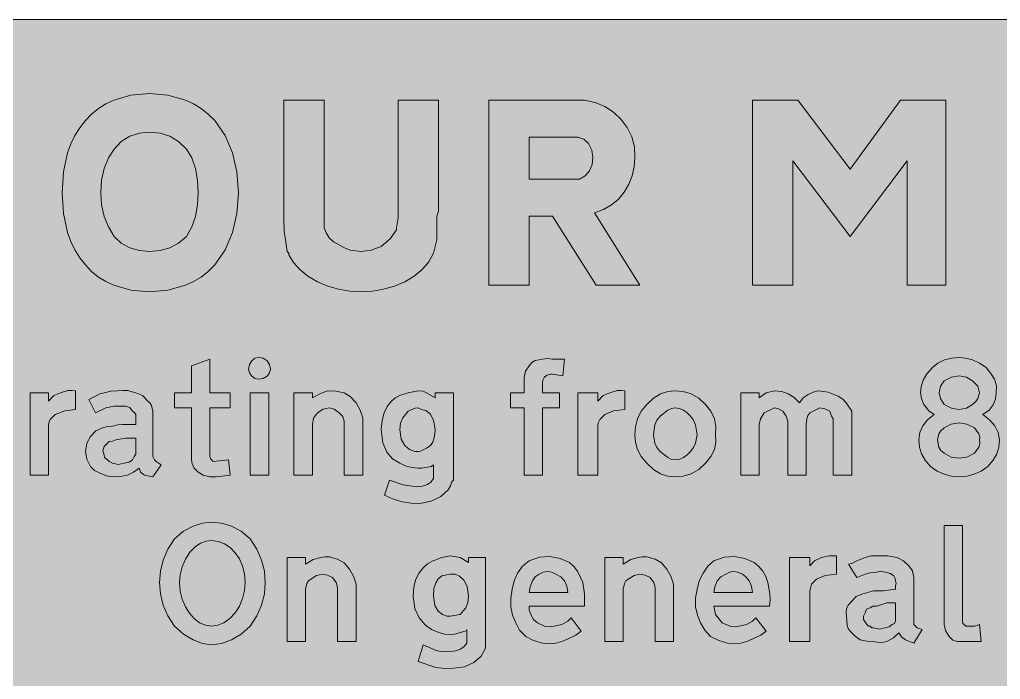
# Model space of a CAD drawing. Header units: metres. Extents: x 10 to 559, y 12 to 260.
# Drawn here: x 63 to 168, y 189.2 to 259.9 of the extents above; entities that cross this region are included whole.
import ezdxf

# ---------------------------------------------------------------- set-up
doc = ezdxf.new("R2010")
doc.units = ezdxf.units.M
doc.layers.add('FILL_BLACK_000000', color=7, linetype='Continuous', true_color=0x000000)
doc.layers.add('FILL_YELLOW_FFFF00', color=7, linetype='Continuous', true_color=0xffff00)

msp = doc.modelspace()

# ---------------------------------------------------------------- hatches: boundary and pattern name
at = {"layer": 'FILL_BLACK_000000', "true_color": 0x000000}
h = msp.add_hatch(color=7, dxfattribs=at)
h.dxf.hatch_style = 1
h.paths.add_polyline_path([(80.71, 251.3), (81.58, 250.9), (82.4, 250.41), (83.17, 249.81), (83.88, 249.12), (84.96, 247.51), (85.75, 245.65), (86.23, 243.6), (86.4, 241.38), (86.23, 239.16), (85.75, 237.1), (84.96, 235.25), (83.88, 233.64), (83.17, 232.95), (82.4, 232.35), (81.58, 231.86), (80.71, 231.46), (78.84, 230.93), (76.86, 230.76), (74.88, 230.93), (73.04, 231.46), (72.18, 231.86), (71.39, 232.35), (70.67, 232.95), (70.02, 233.64), (69.39, 234.42), (68.87, 235.25), (68.43, 236.15), (68.09, 237.1), (67.64, 239.16), (67.5, 241.38), (67.64, 243.6), (68.09, 245.65), (68.43, 246.61), (68.87, 247.51), (69.39, 248.34), (70.02, 249.12), (70.67, 249.81), (71.39, 250.41), (72.18, 250.9), (73.04, 251.3), (74.88, 251.83), (76.86, 252), (78.84, 251.83), (80.71, 251.3)])
h.paths.add_polyline_path([(81.79, 243.99), (81.4, 245.13), (80.82, 246.06), (79.97, 246.87), (79.04, 247.43), (78.01, 247.76), (76.86, 247.86), (75.79, 247.76), (74.77, 247.43), (73.85, 246.87), (73.08, 246.06), (72.48, 245.13), (72.02, 243.99), (71.74, 242.72), (71.64, 241.38), (71.74, 240.07), (72.02, 238.84), (72.48, 237.71), (73.08, 236.7), (73.85, 235.99), (74.77, 235.48), (75.79, 235.18), (76.86, 235.08), (78.01, 235.18), (79.04, 235.48), (79.97, 235.99), (80.82, 236.7), (81.4, 237.71), (81.79, 238.84), (82.01, 240.07), (82.08, 241.38), (82.01, 242.72), (81.79, 243.99)], flags=16)
h = msp.add_hatch(color=7, dxfattribs=at)
h.dxf.hatch_style = 1
h.paths.add_polyline_path([(107.64, 238.86), (107.64, 236.34), (107.28, 234.9), (106.78, 233.99), (106.09, 233.17), (105.23, 232.44), (104.22, 231.84), (103.11, 231.37), (101.95, 231.03), (100.75, 230.83), (99.54, 230.76), (98.33, 230.83), (97.13, 231.03), (95.97, 231.37), (94.86, 231.84), (93.85, 232.44), (92.99, 233.14), (92.3, 233.92), (91.8, 234.72), (91.8, 234.9), (91.62, 235.08), (91.44, 236.34), (91.28, 237.24), (91.26, 238.68), (91.26, 251.28), (95.58, 251.28), (95.58, 239.4), (95.58, 239.17), (95.58, 239.04), (95.58, 237.96), (95.58, 237.6), (95.78, 237.07), (96.12, 236.56), (96.59, 236.13), (97.2, 235.8), (97.77, 235.46), (98.37, 235.24), (99.54, 235.08), (100.62, 235.21), (101.7, 235.62), (102.65, 236.45), (103.32, 237.42), (103.32, 237.6), (103.5, 238.68), (103.5, 239.04), (103.5, 251.28), (107.82, 251.28), (107.82, 239.4), (107.64, 238.86)])
h = msp.add_hatch(color=7, dxfattribs=at)
h.dxf.hatch_style = 1
h.paths.add_polyline_path([(113.22, 231.48), (113.22, 251.28), (123.48, 251.28), (124.6, 251.04), (125.64, 250.6), (126.58, 249.99), (127.4, 249.23), (128.06, 248.35), (128.54, 247.36), (128.83, 246.29), (128.88, 245.16), (128.81, 244.16), (128.58, 243.19), (128.23, 242.28), (127.73, 241.45), (127.11, 240.7), (126.37, 240.07), (125.52, 239.57), (124.56, 239.22), (129.42, 231.48), (124.74, 231.48), (120.06, 238.86), (117.54, 238.86), (117.54, 231.48), (113.22, 231.48)])
h.paths.add_polyline_path([(122.94, 242.82), (123.54, 243.19), (124, 243.72), (124.28, 244.39), (124.38, 245.16), (124.25, 245.95), (123.91, 246.64), (123.39, 247.13), (122.76, 247.32), (117.54, 247.32), (117.54, 242.82), (122.58, 242.82), (122.94, 242.82)], flags=16)
h = msp.add_hatch(color=7, dxfattribs=at)
h.dxf.hatch_style = 1
h.paths.add_polyline_path([(145.8, 244.8), (145.8, 231.48), (141.48, 231.48), (141.48, 251.28), (146.34, 251.28), (151.92, 243.9), (157.32, 251.28), (162.18, 251.28), (162.18, 231.48), (158.04, 231.48), (158.04, 244.8), (151.92, 236.7), (145.8, 244.8)])
h = msp.add_hatch(color=7, dxfattribs=at)
h.dxf.hatch_style = 1
h.paths.add_polyline_path([(83.45, 212.85), (83.7, 212.58), (85.32, 212.76), (85.5, 211.14), (84.06, 210.94), (83.32, 210.96), (82.62, 211.14), (82.04, 211.47), (81.65, 211.88), (81.43, 212.33), (81.36, 212.76), (81.36, 218.34), (79.56, 218.34), (79.56, 219.96), (81.36, 219.96), (81.36, 222.84), (83.34, 223.56), (83.34, 219.96), (85.5, 219.96), (85.5, 218.34), (83.34, 218.34), (83.34, 213.12), (83.45, 212.85)])
h = msp.add_hatch(color=7, dxfattribs=at)
h.dxf.hatch_style = 1
h.paths.add_polyline_path([(89.72, 222.08), (89.46, 221.74), (89.06, 221.49), (88.56, 221.4), (88.16, 221.49), (87.82, 221.74), (87.57, 222.08), (87.48, 222.48), (87.57, 222.98), (87.82, 223.38), (88.16, 223.64), (88.56, 223.74), (89.06, 223.64), (89.46, 223.38), (89.72, 222.98), (89.82, 222.48), (89.72, 222.08)])
h = msp.add_hatch(color=7, dxfattribs=at)
h.dxf.hatch_style = 1
h.paths.add_polyline_path([(118.98, 211.14), (117, 211.14), (117, 218.34), (115.56, 218.34), (115.56, 219.96), (117, 219.96), (117, 221.58), (117.14, 222.28), (117.54, 222.84), (117.84, 223.18), (118.19, 223.4), (118.98, 223.56), (119.52, 223.63), (120.06, 223.56), (121.32, 223.56), (121.14, 221.76), (120.06, 221.94), (119.88, 221.94), (119.45, 221.83), (119.16, 221.58), (119, 221.31), (118.98, 221.04), (118.98, 219.96), (120.78, 219.96), (120.78, 218.34), (118.98, 218.34), (118.98, 211.14)])
h = msp.add_hatch(color=7, dxfattribs=at)
h.dxf.hatch_style = 1
h.paths.add_polyline_path([(167.81, 215.7), (167.94, 214.92), (167.87, 214.14), (167.65, 213.41), (167.26, 212.72), (166.68, 212.04), (165.97, 211.57), (165.22, 211.23), (164.43, 211.03), (163.62, 210.96), (162.81, 211.03), (162.02, 211.23), (161.27, 211.57), (160.56, 212.04), (159.98, 212.72), (159.59, 213.41), (159.37, 214.14), (159.3, 214.92), (159.4, 215.7), (159.71, 216.4), (160.21, 217.05), (160.92, 217.62), (160.38, 218.02), (159.84, 218.7), (159.59, 219.33), (159.48, 219.96), (159.55, 220.63), (159.77, 221.31), (160.16, 221.98), (160.74, 222.66), (161.34, 223.13), (162.05, 223.47), (162.82, 223.67), (163.62, 223.74), (164.32, 223.67), (165.06, 223.47), (165.8, 223.13), (166.5, 222.66), (167.02, 222.03), (167.4, 221.4), (167.63, 220.68), (167.58, 219.96), (167.51, 219.29), (167.27, 218.65), (166.82, 218.09), (166.14, 217.62), (166.88, 217.05), (167.45, 216.4), (167.81, 215.7)])
h.paths.add_polyline_path([(161.66, 215.88), (161.44, 215.55), (161.28, 214.92), (161.44, 214.13), (161.66, 213.78), (162, 213.48), (162.74, 213.07), (163.62, 212.94), (164.43, 213.07), (165.24, 213.48), (165.71, 214.13), (165.82, 214.52), (165.78, 214.92), (165.82, 215.22), (165.71, 215.55), (165.24, 216.18), (164.43, 216.58), (163.62, 216.72), (162.74, 216.58), (162, 216.18), (161.66, 215.88)], flags=16)
h.paths.add_polyline_path([(165.06, 218.7), (165.4, 219), (165.62, 219.33), (165.78, 219.96), (165.62, 220.66), (165.06, 221.22), (164.41, 221.62), (163.62, 221.76), (162.81, 221.62), (162, 221.22), (161.6, 220.66), (161.46, 219.96), (161.6, 219.33), (162, 218.7), (162.81, 218.29), (163.62, 218.16), (164.41, 218.29), (165.06, 218.7)], flags=16)
h = msp.add_hatch(color=7, dxfattribs=at)
h.dxf.hatch_style = 1
h.paths.add_polyline_path([(66.62, 219.64), (67.32, 219.96), (68.13, 220.18), (68.54, 220.21), (68.94, 220.14), (68.94, 218.16), (67.79, 218.02), (66.78, 217.62), (66.24, 217.08), (66.08, 216.72), (66.06, 216.36), (66.06, 211.14), (64.08, 211.14), (64.08, 219.96), (66.06, 219.96), (66.06, 219.06), (66.62, 219.64)])
h = msp.add_hatch(color=7, dxfattribs=at)
h.dxf.hatch_style = 1
h.paths.add_polyline_path([(71.55, 219.85), (72, 219.96), (72.72, 220.12), (73.44, 220.14), (73.98, 220.21), (74.5, 220.18), (75.42, 219.96), (76.12, 219.64), (76.68, 219.06), (76.92, 218.87), (77.09, 218.59), (77.22, 217.98), (77.22, 216), (77.22, 213.12), (77.4, 212.76), (77.58, 212.58), (78.12, 212.22), (77.22, 210.96), (76.32, 211.14), (75.92, 211.43), (75.78, 211.86), (75.15, 211.43), (74.52, 211.14), (73.71, 210.98), (72.9, 210.96), (72.27, 211.07), (71.64, 211.32), (70.97, 211.61), (70.56, 212.04), (70.16, 212.85), (70.02, 213.66), (70.16, 214.54), (70.56, 215.28), (71.12, 215.86), (71.82, 216.18), (72.36, 216.34), (72.9, 216.36), (73.44, 216.52), (73.98, 216.54), (75.42, 216.54), (75.42, 217.08), (75.42, 217.62), (75.24, 217.87), (75.06, 217.98), (74.77, 218.38), (74.34, 218.52), (73.08, 218.52), (72.18, 218.34), (71.1, 217.8), (70.38, 219.24), (71.1, 219.6), (71.55, 219.85)])
h.paths.add_polyline_path([(74.16, 212.4), (74.68, 212.51), (75.06, 212.76), (75.24, 213.12), (75.4, 213.39), (75.42, 213.66), (75.42, 215.1), (74.34, 215.1), (73.26, 214.92), (72.9, 214.76), (72.54, 214.74), (72, 214.2), (71.87, 213.75), (72, 213.3), (72.05, 213.03), (72.36, 212.76), (72.54, 212.58), (72.9, 212.4), (73.53, 212.26), (74.16, 212.4)], flags=16)
h = msp.add_hatch(color=7, dxfattribs=at)
h.dxf.hatch_style = 1
h.paths.add_polyline_path([(89.64, 219.96), (89.64, 211.14), (87.66, 211.14), (87.66, 219.96), (89.64, 219.96)])
h = msp.add_hatch(color=7, dxfattribs=at)
h.dxf.hatch_style = 1
h.paths.add_polyline_path([(95.49, 218.2), (94.86, 217.8), (94.45, 217.24), (94.32, 216.54), (94.32, 211.14), (92.34, 211.14), (92.34, 219.96), (94.32, 219.96), (94.32, 219.42), (95.13, 219.85), (95.94, 220.14), (96.84, 220.12), (97.74, 219.96), (98.37, 219.55), (99, 218.88), (99.43, 218.07), (99.72, 217.26), (99.72, 211.14), (97.74, 211.14), (97.74, 216.9), (97.6, 217.42), (97.2, 217.8), (96.66, 218.2), (96.12, 218.34), (95.49, 218.2)])
h = msp.add_hatch(color=7, dxfattribs=at)
h.dxf.hatch_style = 1
h.paths.add_polyline_path([(105.48, 209.88), (106.12, 209.94), (106.65, 210.13), (107.05, 210.41), (107.28, 210.78), (107.28, 211.14), (107.28, 212.22), (107.1, 212.04), (106.02, 211.86), (105.66, 211.86), (105.01, 211.93), (104.37, 212.09), (103.68, 212.4), (102.92, 212.89), (102.29, 213.59), (101.86, 214.6), (101.7, 216), (101.78, 216.99), (102, 217.81), (102.33, 218.47), (102.74, 218.99), (103.19, 219.39), (103.67, 219.67), (104.58, 219.96), (105.66, 220.14), (106.18, 220.12), (106.56, 219.96), (107.46, 219.42), (107.46, 219.96), (109.44, 219.96), (109.44, 210.6), (109.26, 210.42), (109.13, 209.97), (108.88, 209.55), (108.09, 208.84), (107.03, 208.34), (105.84, 208.08), (104.9, 208.12), (103.95, 208.26), (103.01, 208.54), (102.06, 208.98), (102.6, 210.6), (104.04, 210.1), (105.48, 209.88)])
h.paths.add_polyline_path([(104.58, 217.98), (104, 217.26), (103.77, 216.71), (103.68, 216), (103.83, 214.98), (104.22, 214.29), (104.74, 213.87), (105.3, 213.66), (105.66, 213.66), (105.91, 213.7), (106.56, 214.02), (106.93, 214.25), (107.21, 214.67), (107.4, 215.26), (107.46, 216), (107.31, 217.02), (106.94, 217.69), (106.47, 218.05), (106.02, 218.16), (105.66, 218.34), (105.32, 218.29), (104.58, 217.98)], flags=16)
h = msp.add_hatch(color=7, dxfattribs=at)
h.dxf.hatch_style = 1
h.paths.add_polyline_path([(125.48, 219.64), (126.18, 219.96), (126.99, 220.18), (127.4, 220.21), (127.8, 220.14), (127.8, 218.16), (126.59, 218.02), (125.64, 217.62), (125.1, 217.08), (124.94, 216.72), (124.92, 216.36), (124.92, 211.14), (122.76, 211.14), (122.76, 219.96), (124.92, 219.96), (124.92, 219.06), (125.48, 219.64)])
h = msp.add_hatch(color=7, dxfattribs=at)
h.dxf.hatch_style = 1
h.paths.add_polyline_path([(129.17, 217.15), (129.56, 217.97), (130.14, 218.7), (130.85, 219.38), (131.6, 219.82), (132.39, 220.07), (133.2, 220.14), (134.04, 220.07), (134.89, 219.82), (135.71, 219.38), (136.44, 218.7), (137.01, 217.97), (137.39, 217.15), (137.55, 216.3), (137.52, 215.46), (137.55, 214.65), (137.39, 213.86), (137.01, 213.11), (136.44, 212.4), (135.71, 211.72), (134.89, 211.27), (134.04, 211.03), (133.2, 210.96), (132.39, 211.03), (131.6, 211.27), (130.85, 211.72), (130.14, 212.4), (129.56, 213.11), (129.17, 213.86), (128.95, 214.65), (128.88, 215.46), (128.95, 216.3), (129.17, 217.15)])
h.paths.add_polyline_path([(132.39, 218.09), (131.58, 217.44), (131.24, 217), (131.02, 216.52), (130.86, 215.46), (131.02, 214.56), (131.24, 214.09), (131.58, 213.66), (132.39, 213.01), (132.8, 212.82), (133.2, 212.76), (133.63, 212.82), (134.08, 213.01), (134.49, 213.29), (134.82, 213.66), (135.16, 214.09), (135.38, 214.56), (135.54, 215.46), (135.38, 216.52), (135.16, 217), (134.82, 217.44), (134.49, 217.81), (134.08, 218.09), (133.63, 218.28), (133.2, 218.34), (132.8, 218.28), (132.39, 218.09)], flags=16)
h = msp.add_hatch(color=7, dxfattribs=at)
h.dxf.hatch_style = 1
h.paths.add_polyline_path([(142.2, 219.42), (142.92, 219.96), (143.82, 220.14), (144.6, 220.07), (145.31, 219.85), (145.95, 219.46), (146.52, 218.88), (146.9, 219.4), (147.42, 219.78), (147.96, 220.03), (148.5, 220.14), (149.58, 220), (150.66, 219.6), (151.14, 219.27), (151.52, 218.86), (152.1, 217.98), (152.1, 217.62), (152.1, 211.14), (150.12, 211.14), (150.12, 216.9), (150.1, 217.17), (149.94, 217.44), (149.76, 217.98), (149.22, 218.23), (148.68, 218.34), (147.6, 217.8), (147.39, 217.5), (147.29, 217.17), (147.24, 216.54), (147.24, 211.14), (145.26, 211.14), (145.26, 216.9), (145.08, 217.44), (144.72, 217.98), (144.27, 218.23), (143.82, 218.34), (142.74, 217.8), (142.34, 217.17), (142.2, 216.54), (142.2, 211.14), (140.22, 211.14), (140.22, 219.96), (142.2, 219.96), (142.2, 219.42)])
h = msp.add_hatch(color=7, dxfattribs=at)
h.dxf.hatch_style = 1
h.paths.add_polyline_path([(85.66, 205.67), (86.68, 205.11), (87.66, 204.3), (88.37, 203.19), (88.88, 202.03), (89.18, 200.83), (89.28, 199.62), (89.18, 198.41), (88.88, 197.21), (88.37, 196.05), (87.66, 194.94), (86.68, 194.1), (85.66, 193.48), (84.6, 193.09), (83.52, 192.96), (82.55, 193.09), (81.54, 193.48), (80.53, 194.1), (79.56, 194.94), (78.85, 196.05), (78.35, 197.21), (78.04, 198.41), (77.94, 199.62), (78.04, 200.83), (78.35, 202.03), (78.85, 203.19), (79.56, 204.3), (80.53, 205.11), (81.54, 205.67), (82.55, 206), (83.52, 206.1), (84.6, 206), (85.66, 205.67)])
h.paths.add_polyline_path([(82.35, 203.83), (81.75, 203.44), (81.18, 202.86), (80.71, 202.13), (80.37, 201.31), (80.17, 200.46), (80.1, 199.62), (80.17, 198.7), (80.38, 197.83), (80.71, 197.03), (81.14, 196.33), (81.65, 195.76), (82.23, 195.32), (82.86, 195.04), (83.52, 194.94), (84.19, 195.04), (84.85, 195.32), (85.47, 195.78), (86.04, 196.38), (86.51, 197.11), (86.85, 197.93), (87.05, 198.78), (87.12, 199.62), (87.05, 200.54), (86.84, 201.39), (86.5, 202.15), (86.06, 202.81), (85.53, 203.36), (84.92, 203.77), (84.24, 204.03), (83.52, 204.12), (82.95, 204.05), (82.35, 203.83)], flags=16)
h = msp.add_hatch(color=7, dxfattribs=at)
h.dxf.hatch_style = 1
h.paths.add_polyline_path([(162, 205.74), (163.98, 205.74), (163.98, 195.48), (164, 195.23), (164.16, 195.12), (164.34, 194.96), (164.52, 194.94), (165.24, 194.94), (165.78, 195.12), (165.96, 193.32), (164.7, 193.32), (163.44, 193.32), (162.92, 193.45), (162.54, 193.86), (162.14, 194.49), (162, 195.12), (162, 205.74)])
h = msp.add_hatch(color=7, dxfattribs=at)
h.dxf.hatch_style = 1
h.paths.add_polyline_path([(94.77, 200.38), (94.14, 199.98), (93.9, 199.79), (93.73, 199.51), (93.6, 198.9), (93.6, 193.32), (91.62, 193.32), (91.62, 202.32), (93.6, 202.32), (93.6, 201.6), (94.41, 202.09), (95.22, 202.32), (95.65, 202.39), (96.12, 202.36), (97.02, 202.14), (97.72, 201.73), (98.28, 201.06), (98.71, 200.32), (99, 199.44), (99, 193.32), (97.02, 193.32), (97.02, 199.08), (96.88, 199.62), (96.48, 200.16), (95.94, 200.41), (95.4, 200.52), (94.77, 200.38)])
h = msp.add_hatch(color=7, dxfattribs=at)
h.dxf.hatch_style = 1
h.paths.add_polyline_path([(108.3, 192.2), (109.08, 192.24), (109.69, 192.3), (110.18, 192.49), (110.57, 192.77), (110.88, 193.14), (110.88, 193.25), (110.88, 193.32), (110.88, 193.5), (110.88, 194.4), (110.88, 194.51), (110.88, 194.58), (110.86, 194.49), (110.7, 194.4), (109.55, 194.08), (109.08, 194.04), (108.5, 194.11), (107.87, 194.27), (107.1, 194.58), (106.41, 195.09), (105.77, 195.84), (105.3, 196.86), (105.12, 198.18), (105.2, 199.17), (105.42, 199.99), (105.76, 200.66), (106.18, 201.19), (106.66, 201.61), (107.17, 201.93), (108.18, 202.32), (109.08, 202.5), (110.16, 202.32), (111.06, 201.78), (111.06, 202.32), (112.86, 202.32), (112.86, 192.6), (112.4, 191.73), (111.62, 191.05), (110.61, 190.6), (109.44, 190.44), (108.5, 190.4), (107.55, 190.53), (105.66, 191.16), (106.2, 192.96), (107.57, 192.33), (108.3, 192.2)])
h.paths.add_polyline_path([(107.81, 200.03), (107.53, 199.6), (107.34, 199), (107.28, 198.18), (107.43, 197.18), (107.8, 196.56), (108.27, 196.21), (108.72, 196.02), (109.08, 196.02), (110.16, 196.2), (110.75, 196.92), (110.97, 197.47), (111.06, 198.18), (110.91, 199.2), (110.54, 199.89), (110.07, 200.31), (109.62, 200.52), (109.08, 200.52), (108.18, 200.34), (107.81, 200.03)], flags=16)
h = msp.add_hatch(color=7, dxfattribs=at)
h.dxf.hatch_style = 1
h.paths.add_polyline_path([(117.18, 193.86), (116.51, 194.51), (116.1, 195.3), (115.77, 196.14), (115.58, 197.03), (115.57, 197.96), (115.74, 198.9), (115.95, 199.81), (116.3, 200.63), (116.83, 201.36), (117.54, 201.96), (118.65, 202.34), (119.77, 202.41), (120.86, 202.21), (121.86, 201.78), (122.34, 201.34), (122.72, 200.83), (123.3, 199.62), (123.46, 198.43), (123.48, 197.1), (117.54, 197.1), (117.56, 196.65), (117.72, 196.2), (118.01, 195.68), (118.44, 195.3), (119.27, 194.92), (119.73, 194.87), (120.24, 194.94), (121.03, 195.14), (121.68, 195.48), (122.04, 195.84), (123.12, 194.4), (122.56, 193.97), (121.86, 193.68), (121.16, 193.34), (120.42, 193.14), (119.68, 193.07), (118.98, 193.14), (118.01, 193.43), (117.18, 193.86)])
h.paths.add_polyline_path([(121.57, 199.24), (121.32, 199.8), (120.94, 200.23), (120.42, 200.52), (119.99, 200.72), (119.52, 200.79), (119.05, 200.72), (118.62, 200.52), (118.19, 200.23), (117.9, 199.8), (117.65, 199.17), (117.54, 198.54), (121.68, 198.54), (121.57, 199.24)], flags=16)
h = msp.add_hatch(color=7, dxfattribs=at)
h.dxf.hatch_style = 1
h.paths.add_polyline_path([(128.79, 200.38), (128.16, 199.98), (127.92, 199.79), (127.76, 199.51), (127.62, 198.9), (127.62, 193.32), (125.64, 193.32), (125.64, 202.32), (127.62, 202.32), (127.62, 201.6), (128.43, 202.09), (129.24, 202.32), (129.67, 202.39), (130.14, 202.36), (131.04, 202.14), (131.74, 201.73), (132.3, 201.06), (132.73, 200.32), (133.02, 199.44), (133.02, 193.32), (131.04, 193.32), (131.04, 199.08), (130.91, 199.62), (130.5, 200.16), (129.96, 200.41), (129.42, 200.52), (128.79, 200.38)])
h = msp.add_hatch(color=7, dxfattribs=at)
h.dxf.hatch_style = 1
h.paths.add_polyline_path([(136.98, 193.86), (136.37, 194.51), (135.9, 195.3), (135.57, 196.14), (135.38, 197.03), (135.37, 197.96), (135.54, 198.9), (135.77, 199.81), (136.17, 200.63), (136.7, 201.36), (137.34, 201.96), (138.45, 202.34), (139.57, 202.41), (140.66, 202.21), (141.66, 201.78), (142.16, 201.34), (142.58, 200.83), (142.9, 200.26), (143.1, 199.62), (143.33, 198.43), (143.35, 197.77), (143.28, 197.1), (137.34, 197.1), (137.52, 196.2), (138.24, 195.3), (139.14, 194.92), (139.61, 194.87), (140.04, 194.94), (140.83, 195.14), (141.48, 195.48), (141.84, 195.84), (142.92, 194.4), (142.36, 193.97), (141.66, 193.68), (140.96, 193.34), (140.22, 193.14), (139.48, 193.07), (138.78, 193.14), (137.88, 193.43), (136.98, 193.86)])
h.paths.add_polyline_path([(141.37, 199.24), (141.12, 199.8), (140.76, 200.23), (140.4, 200.52), (139.89, 200.72), (139.43, 200.79), (139.01, 200.72), (138.6, 200.52), (138.08, 200.23), (137.7, 199.8), (137.45, 199.17), (137.34, 198.54), (141.48, 198.54), (141.37, 199.24)], flags=16)
h = msp.add_hatch(color=7, dxfattribs=at)
h.dxf.hatch_style = 1
h.paths.add_polyline_path([(148.1, 201.94), (148.86, 202.32), (149.67, 202.48), (150.48, 202.5), (150.48, 200.52), (149.27, 200.38), (148.32, 199.98), (147.78, 199.44), (147.6, 198.72), (147.6, 193.32), (145.44, 193.32), (145.44, 202.32), (147.6, 202.32), (147.6, 201.42), (148.1, 201.94)])
h = msp.add_hatch(color=7, dxfattribs=at)
h.dxf.hatch_style = 1
h.paths.add_polyline_path([(152.64, 201.96), (153.54, 202.32), (154.19, 202.48), (154.98, 202.5), (155.97, 202.48), (156.96, 202.32), (157.66, 201.94), (158.22, 201.42), (158.62, 200.86), (158.76, 200.16), (158.76, 198.36), (158.76, 195.48), (158.76, 195.12), (159.12, 194.76), (159.66, 194.58), (158.76, 193.14), (157.86, 193.5), (157.43, 193.79), (157.14, 194.22), (156.58, 193.7), (155.88, 193.32), (155.23, 193.18), (154.44, 193.32), (153.72, 193.34), (153, 193.5), (152.46, 193.88), (151.92, 194.4), (151.71, 194.7), (151.6, 195.07), (151.56, 196.02), (151.49, 196.42), (151.56, 196.83), (151.76, 197.23), (152.1, 197.64), (152.57, 198.13), (153.18, 198.36), (154.44, 198.72), (155.52, 198.72), (156.78, 198.9), (156.78, 199.26), (156.85, 199.53), (156.78, 199.8), (156.76, 200.07), (156.6, 200.34), (156.24, 200.59), (155.88, 200.7), (155.18, 200.83), (154.62, 200.7), (154.08, 200.68), (153.54, 200.52), (152.64, 200.16), (151.74, 201.6), (152.19, 201.71), (152.64, 201.96)])
h.paths.add_polyline_path([(155.7, 194.76), (156.13, 194.87), (156.42, 195.12), (156.67, 195.23), (156.78, 195.48), (156.78, 195.84), (156.78, 197.46), (155.88, 197.46), (154.8, 197.1), (154.37, 197.08), (154.08, 196.92), (153.67, 196.78), (153.54, 196.38), (153.38, 196.02), (153.36, 195.66), (153.72, 195.12), (153.9, 194.96), (154.08, 194.94), (154.26, 194.78), (154.44, 194.76), (155.07, 194.62), (155.7, 194.76)], flags=16)
at = {"layer": 'FILL_YELLOW_FFFF00', "true_color": 0xffff00}
h = msp.add_hatch(color=7, dxfattribs=at)
h.dxf.hatch_style = 1
h.paths.add_polyline_path([(553.58, 259.76), (554.9, 259.31), (556.14, 258.63), (557.28, 257.76), (558.12, 256.72), (558.74, 255.51), (559.13, 254.17), (559.26, 252.72), (559.26, 18.9), (559.13, 17.57), (558.72, 16.38), (558.07, 15.05), (557.28, 13.86), (556.11, 12.94), (554.83, 12.33), (553.51, 11.99), (552.24, 11.88), (17.1, 11.88), (15.86, 11.99), (14.6, 12.33), (13.38, 12.94), (12.24, 13.86), (11.3, 15), (10.62, 16.24), (10.22, 17.56), (10.08, 18.9), (10.08, 252.72), (10.22, 254.07), (10.62, 255.42), (11.3, 256.66), (12.24, 257.76), (12.71, 258.27), (13.28, 258.7), (14.58, 259.38), (15.91, 259.78), (17.1, 259.92), (552.24, 259.92), (553.58, 259.76)])

# ---------------------------------------------------------------- linework, layer by layer
at = {"layer": 'FILL_BLACK_000000', "lineweight": 0, "true_color": 0x000000}
for points in [[(80.71, 251.3), (81.58, 250.9), (82.4, 250.41), (83.17, 249.81), (83.88, 249.12), (84.96, 247.51), (85.75, 245.65), (86.23, 243.6), (86.4, 241.38), (86.23, 239.16), (85.75, 237.1), (84.96, 235.25), (83.88, 233.64), (83.17, 232.95), (82.4, 232.35), (81.58, 231.86), (80.71, 231.46), (78.84, 230.93), (76.86, 230.76), (74.88, 230.93), (73.04, 231.46), (72.18, 231.86), (71.39, 232.35), (70.67, 232.95), (70.02, 233.64), (69.39, 234.42), (68.87, 235.25), (68.43, 236.15), (68.09, 237.1), (67.64, 239.16), (67.5, 241.38), (67.64, 243.6), (68.09, 245.65), (68.43, 246.61), (68.87, 247.51), (69.39, 248.34), (70.02, 249.12), (70.67, 249.81), (71.39, 250.41), (72.18, 250.9), (73.04, 251.3), (74.88, 251.83), (76.86, 252), (78.84, 251.83)], [(107.64, 238.86), (107.64, 236.34), (107.28, 234.9), (106.78, 233.99), (106.09, 233.17), (105.23, 232.44), (104.22, 231.84), (103.11, 231.37), (101.95, 231.03), (100.75, 230.83), (99.54, 230.76), (98.33, 230.83), (97.13, 231.03), (95.97, 231.37), (94.86, 231.84), (93.85, 232.44), (92.99, 233.14), (92.3, 233.92), (91.8, 234.72), (91.8, 234.9), (91.62, 235.08), (91.44, 236.34), (91.28, 237.24), (91.26, 238.68), (91.26, 251.28), (95.58, 251.28), (95.58, 239.4), (95.58, 239.17), (95.58, 239.04), (95.58, 237.96), (95.58, 237.6), (95.78, 237.07), (96.12, 236.56), (96.59, 236.13), (97.2, 235.8), (97.77, 235.46), (98.37, 235.24), (99.54, 235.08), (100.62, 235.21), (101.7, 235.62), (102.65, 236.45), (103.32, 237.42), (103.32, 237.6), (103.5, 238.68), (103.5, 239.04), (103.5, 251.28), (107.82, 251.28), (107.82, 239.4)], [(113.22, 231.48), (113.22, 251.28), (123.48, 251.28), (124.6, 251.04), (125.64, 250.6), (126.58, 249.99), (127.4, 249.23), (128.06, 248.35), (128.54, 247.36), (128.83, 246.29), (128.88, 245.16), (128.81, 244.16), (128.58, 243.19), (128.23, 242.28), (127.73, 241.45), (127.11, 240.7), (126.37, 240.07), (125.52, 239.57), (124.56, 239.22), (129.42, 231.48), (124.74, 231.48), (120.06, 238.86), (117.54, 238.86), (117.54, 231.48)], [(145.8, 244.8), (145.8, 231.48), (141.48, 231.48), (141.48, 251.28), (146.34, 251.28), (151.92, 243.9), (157.32, 251.28), (162.18, 251.28), (162.18, 231.48), (158.04, 231.48), (158.04, 244.8), (151.92, 236.7)], [(81.79, 243.99), (81.4, 245.13), (80.82, 246.06), (79.97, 246.87), (79.04, 247.43), (78.01, 247.76), (76.86, 247.86), (75.79, 247.76), (74.77, 247.43), (73.85, 246.87), (73.08, 246.06), (72.48, 245.13), (72.02, 243.99), (71.74, 242.72), (71.64, 241.38), (71.74, 240.07), (72.02, 238.84), (72.48, 237.71), (73.08, 236.7), (73.85, 235.99), (74.77, 235.48), (75.79, 235.18), (76.86, 235.08), (78.01, 235.18), (79.04, 235.48), (79.97, 235.99), (80.82, 236.7), (81.4, 237.71), (81.79, 238.84), (82.01, 240.07), (82.08, 241.38), (82.01, 242.72)], [(122.94, 242.82), (123.54, 243.19), (124, 243.72), (124.28, 244.39), (124.38, 245.16), (124.25, 245.95), (123.91, 246.64), (123.39, 247.13), (122.76, 247.32), (117.54, 247.32), (117.54, 242.82), (122.58, 242.82)], [(83.45, 212.85), (83.7, 212.58), (85.32, 212.76), (85.5, 211.14), (84.06, 210.94), (83.32, 210.96), (82.62, 211.14), (82.04, 211.47), (81.65, 211.88), (81.43, 212.33), (81.36, 212.76), (81.36, 218.34), (79.56, 218.34), (79.56, 219.96), (81.36, 219.96), (81.36, 222.84), (83.34, 223.56), (83.34, 219.96), (85.5, 219.96), (85.5, 218.34), (83.34, 218.34), (83.34, 213.12)], [(89.72, 222.08), (89.46, 221.74), (89.06, 221.49), (88.56, 221.4), (88.16, 221.49), (87.82, 221.74), (87.57, 222.08), (87.48, 222.48), (87.57, 222.98), (87.82, 223.38), (88.16, 223.64), (88.56, 223.74), (89.06, 223.64), (89.46, 223.38), (89.72, 222.98), (89.82, 222.48)], [(118.98, 211.14), (117, 211.14), (117, 218.34), (115.56, 218.34), (115.56, 219.96), (117, 219.96), (117, 221.58), (117.14, 222.28), (117.54, 222.84), (117.84, 223.18), (118.19, 223.4), (118.98, 223.56), (119.52, 223.63), (120.06, 223.56), (121.32, 223.56), (121.14, 221.76), (120.06, 221.94), (119.88, 221.94), (119.45, 221.83), (119.16, 221.58), (119, 221.31), (118.98, 221.04), (118.98, 219.96), (120.78, 219.96), (120.78, 218.34), (118.98, 218.34)], [(167.81, 215.7), (167.94, 214.92), (167.87, 214.14), (167.65, 213.41), (167.26, 212.72), (166.68, 212.04), (165.97, 211.57), (165.22, 211.23), (164.43, 211.03), (163.62, 210.96), (162.81, 211.03), (162.02, 211.23), (161.27, 211.57), (160.56, 212.04), (159.98, 212.72), (159.59, 213.41), (159.37, 214.14), (159.3, 214.92), (159.4, 215.7), (159.71, 216.4), (160.21, 217.05), (160.92, 217.62), (160.38, 218.02), (159.84, 218.7), (159.59, 219.33), (159.48, 219.96), (159.55, 220.63), (159.77, 221.31), (160.16, 221.98), (160.74, 222.66), (161.34, 223.13), (162.05, 223.47), (162.82, 223.67), (163.62, 223.74), (164.32, 223.67), (165.06, 223.47), (165.8, 223.13), (166.5, 222.66), (167.02, 222.03), (167.4, 221.4), (167.63, 220.68), (167.58, 219.96), (167.51, 219.29), (167.27, 218.65), (166.82, 218.09), (166.14, 217.62), (166.88, 217.05), (167.45, 216.4)], [(165.06, 218.7), (165.4, 219), (165.62, 219.33), (165.78, 219.96), (165.62, 220.66), (165.06, 221.22), (164.41, 221.62), (163.62, 221.76), (162.81, 221.62), (162, 221.22), (161.6, 220.66), (161.46, 219.96), (161.6, 219.33), (162, 218.7), (162.81, 218.29), (163.62, 218.16), (164.41, 218.29)], [(66.62, 219.64), (67.32, 219.96), (68.13, 220.18), (68.54, 220.21), (68.94, 220.14), (68.94, 218.16), (67.79, 218.02), (66.78, 217.62), (66.24, 217.08), (66.08, 216.72), (66.06, 216.36), (66.06, 211.14), (64.08, 211.14), (64.08, 219.96), (66.06, 219.96), (66.06, 219.06)], [(71.55, 219.85), (72, 219.96), (72.72, 220.12), (73.44, 220.14), (73.98, 220.21), (74.5, 220.18), (75.42, 219.96), (76.12, 219.64), (76.68, 219.06), (76.92, 218.87), (77.09, 218.59), (77.22, 217.98), (77.22, 216), (77.22, 213.12), (77.4, 212.76), (77.58, 212.58), (78.12, 212.22), (77.22, 210.96), (76.32, 211.14), (75.92, 211.43), (75.78, 211.86), (75.15, 211.43), (74.52, 211.14), (73.71, 210.98), (72.9, 210.96), (72.27, 211.07), (71.64, 211.32), (70.97, 211.61), (70.56, 212.04), (70.16, 212.85), (70.02, 213.66), (70.16, 214.54), (70.56, 215.28), (71.12, 215.86), (71.82, 216.18), (72.36, 216.34), (72.9, 216.36), (73.44, 216.52), (73.98, 216.54), (75.42, 216.54), (75.42, 217.08), (75.42, 217.62), (75.24, 217.87), (75.06, 217.98), (74.77, 218.38), (74.34, 218.52), (73.08, 218.52), (72.18, 218.34), (71.1, 217.8), (70.38, 219.24), (71.1, 219.6)], [(89.64, 219.96), (89.64, 211.14), (87.66, 211.14), (87.66, 219.96)], [(95.49, 218.2), (94.86, 217.8), (94.45, 217.24), (94.32, 216.54), (94.32, 211.14), (92.34, 211.14), (92.34, 219.96), (94.32, 219.96), (94.32, 219.42), (95.13, 219.85), (95.94, 220.14), (96.84, 220.12), (97.74, 219.96), (98.37, 219.55), (99, 218.88), (99.43, 218.07), (99.72, 217.26), (99.72, 211.14), (97.74, 211.14), (97.74, 216.9), (97.6, 217.42), (97.2, 217.8), (96.66, 218.2), (96.12, 218.34)], [(105.48, 209.88), (106.12, 209.94), (106.65, 210.13), (107.05, 210.41), (107.28, 210.78), (107.28, 211.14), (107.28, 212.22), (107.1, 212.04), (106.02, 211.86), (105.66, 211.86), (105.01, 211.93), (104.37, 212.09), (103.68, 212.4), (102.92, 212.89), (102.29, 213.59), (101.86, 214.6), (101.7, 216), (101.78, 216.99), (102, 217.81), (102.33, 218.47), (102.74, 218.99), (103.19, 219.39), (103.67, 219.67), (104.58, 219.96), (105.66, 220.14), (106.18, 220.12), (106.56, 219.96), (107.46, 219.42), (107.46, 219.96), (109.44, 219.96), (109.44, 210.6), (109.26, 210.42), (109.13, 209.97), (108.88, 209.55), (108.09, 208.84), (107.03, 208.34), (105.84, 208.08), (104.9, 208.12), (103.95, 208.26), (103.01, 208.54), (102.06, 208.98), (102.6, 210.6), (104.04, 210.1)], [(125.48, 219.64), (126.18, 219.96), (126.99, 220.18), (127.4, 220.21), (127.8, 220.14), (127.8, 218.16), (126.59, 218.02), (125.64, 217.62), (125.1, 217.08), (124.94, 216.72), (124.92, 216.36), (124.92, 211.14), (122.76, 211.14), (122.76, 219.96), (124.92, 219.96), (124.92, 219.06)], [(129.17, 217.15), (129.56, 217.97), (130.14, 218.7), (130.85, 219.38), (131.6, 219.82), (132.39, 220.07), (133.2, 220.14), (134.04, 220.07), (134.89, 219.82), (135.71, 219.38), (136.44, 218.7), (137.01, 217.97), (137.39, 217.15), (137.55, 216.3), (137.52, 215.46), (137.55, 214.65), (137.39, 213.86), (137.01, 213.11), (136.44, 212.4), (135.71, 211.72), (134.89, 211.27), (134.04, 211.03), (133.2, 210.96), (132.39, 211.03), (131.6, 211.27), (130.85, 211.72), (130.14, 212.4), (129.56, 213.11), (129.17, 213.86), (128.95, 214.65), (128.88, 215.46), (128.95, 216.3)], [(142.2, 219.42), (142.92, 219.96), (143.82, 220.14), (144.6, 220.07), (145.31, 219.85), (145.95, 219.46), (146.52, 218.88), (146.9, 219.4), (147.42, 219.78), (147.96, 220.03), (148.5, 220.14), (149.58, 220), (150.66, 219.6), (151.14, 219.27), (151.52, 218.86), (152.1, 217.98), (152.1, 217.62), (152.1, 211.14), (150.12, 211.14), (150.12, 216.9), (150.1, 217.17), (149.94, 217.44), (149.76, 217.98), (149.22, 218.23), (148.68, 218.34), (147.6, 217.8), (147.39, 217.5), (147.29, 217.17), (147.24, 216.54), (147.24, 211.14), (145.26, 211.14), (145.26, 216.9), (145.08, 217.44), (144.72, 217.98), (144.27, 218.23), (143.82, 218.34), (142.74, 217.8), (142.34, 217.17), (142.2, 216.54), (142.2, 211.14), (140.22, 211.14), (140.22, 219.96), (142.2, 219.96)], [(104.58, 217.98), (104, 217.26), (103.77, 216.71), (103.68, 216), (103.83, 214.98), (104.22, 214.29), (104.74, 213.87), (105.3, 213.66), (105.66, 213.66), (105.91, 213.7), (106.56, 214.02), (106.93, 214.25), (107.21, 214.67), (107.4, 215.26), (107.46, 216), (107.31, 217.02), (106.94, 217.69), (106.47, 218.05), (106.02, 218.16), (105.66, 218.34), (105.32, 218.29)], [(132.39, 218.09), (131.58, 217.44), (131.24, 217), (131.02, 216.52), (130.86, 215.46), (131.02, 214.56), (131.24, 214.09), (131.58, 213.66), (132.39, 213.01), (132.8, 212.82), (133.2, 212.76), (133.63, 212.82), (134.08, 213.01), (134.49, 213.29), (134.82, 213.66), (135.16, 214.09), (135.38, 214.56), (135.54, 215.46), (135.38, 216.52), (135.16, 217), (134.82, 217.44), (134.49, 217.81), (134.08, 218.09), (133.63, 218.28), (133.2, 218.34), (132.8, 218.28)], [(161.66, 215.88), (161.44, 215.55), (161.28, 214.92), (161.44, 214.13), (161.66, 213.78), (162, 213.48), (162.74, 213.07), (163.62, 212.94), (164.43, 213.07), (165.24, 213.48), (165.71, 214.13), (165.82, 214.52), (165.78, 214.92), (165.82, 215.22), (165.71, 215.55), (165.24, 216.18), (164.43, 216.58), (163.62, 216.72), (162.74, 216.58), (162, 216.18)], [(74.16, 212.4), (74.68, 212.51), (75.06, 212.76), (75.24, 213.12), (75.4, 213.39), (75.42, 213.66), (75.42, 215.1), (74.34, 215.1), (73.26, 214.92), (72.9, 214.76), (72.54, 214.74), (72, 214.2), (71.87, 213.75), (72, 213.3), (72.05, 213.03), (72.36, 212.76), (72.54, 212.58), (72.9, 212.4), (73.53, 212.26)], [(85.66, 205.67), (86.68, 205.11), (87.66, 204.3), (88.37, 203.19), (88.88, 202.03), (89.18, 200.83), (89.28, 199.62), (89.18, 198.41), (88.88, 197.21), (88.37, 196.05), (87.66, 194.94), (86.68, 194.1), (85.66, 193.48), (84.6, 193.09), (83.52, 192.96), (82.55, 193.09), (81.54, 193.48), (80.53, 194.1), (79.56, 194.94), (78.85, 196.05), (78.35, 197.21), (78.04, 198.41), (77.94, 199.62), (78.04, 200.83), (78.35, 202.03), (78.85, 203.19), (79.56, 204.3), (80.53, 205.11), (81.54, 205.67), (82.55, 206), (83.52, 206.1), (84.6, 206)], [(162, 205.74), (163.98, 205.74), (163.98, 195.48), (164, 195.23), (164.16, 195.12), (164.34, 194.96), (164.52, 194.94), (165.24, 194.94), (165.78, 195.12), (165.96, 193.32), (164.7, 193.32), (163.44, 193.32), (162.92, 193.45), (162.54, 193.86), (162.14, 194.49), (162, 195.12)], [(82.35, 203.83), (81.75, 203.44), (81.18, 202.86), (80.71, 202.13), (80.37, 201.31), (80.17, 200.46), (80.1, 199.62), (80.17, 198.7), (80.38, 197.83), (80.71, 197.03), (81.14, 196.33), (81.65, 195.76), (82.23, 195.32), (82.86, 195.04), (83.52, 194.94), (84.19, 195.04), (84.85, 195.32), (85.47, 195.78), (86.04, 196.38), (86.51, 197.11), (86.85, 197.93), (87.05, 198.78), (87.12, 199.62), (87.05, 200.54), (86.84, 201.39), (86.5, 202.15), (86.06, 202.81), (85.53, 203.36), (84.92, 203.77), (84.24, 204.03), (83.52, 204.12), (82.95, 204.05)], [(94.77, 200.38), (94.14, 199.98), (93.9, 199.79), (93.73, 199.51), (93.6, 198.9), (93.6, 193.32), (91.62, 193.32), (91.62, 202.32), (93.6, 202.32), (93.6, 201.6), (94.41, 202.09), (95.22, 202.32), (95.65, 202.39), (96.12, 202.36), (97.02, 202.14), (97.72, 201.73), (98.28, 201.06), (98.71, 200.32), (99, 199.44), (99, 193.32), (97.02, 193.32), (97.02, 199.08), (96.88, 199.62), (96.48, 200.16), (95.94, 200.41), (95.4, 200.52)], [(108.3, 192.2), (109.08, 192.24), (109.69, 192.3), (110.18, 192.49), (110.57, 192.77), (110.88, 193.14), (110.88, 193.25), (110.88, 193.32), (110.88, 193.5), (110.88, 194.4), (110.88, 194.51), (110.88, 194.58), (110.86, 194.49), (110.7, 194.4), (109.55, 194.08), (109.08, 194.04), (108.5, 194.11), (107.87, 194.27), (107.1, 194.58), (106.41, 195.09), (105.77, 195.84), (105.3, 196.86), (105.12, 198.18), (105.2, 199.17), (105.42, 199.99), (105.76, 200.66), (106.18, 201.19), (106.66, 201.61), (107.17, 201.93), (108.18, 202.32), (109.08, 202.5), (110.16, 202.32), (111.06, 201.78), (111.06, 202.32), (112.86, 202.32), (112.86, 192.6), (112.4, 191.73), (111.62, 191.05), (110.61, 190.6), (109.44, 190.44), (108.5, 190.4), (107.55, 190.53), (105.66, 191.16), (106.2, 192.96), (107.57, 192.33)], [(117.18, 193.86), (116.51, 194.51), (116.1, 195.3), (115.77, 196.14), (115.58, 197.03), (115.57, 197.96), (115.74, 198.9), (115.95, 199.81), (116.3, 200.63), (116.83, 201.36), (117.54, 201.96), (118.65, 202.34), (119.77, 202.41), (120.86, 202.21), (121.86, 201.78), (122.34, 201.34), (122.72, 200.83), (123.3, 199.62), (123.46, 198.43), (123.48, 197.1), (117.54, 197.1), (117.56, 196.65), (117.72, 196.2), (118.01, 195.68), (118.44, 195.3), (119.27, 194.92), (119.73, 194.87), (120.24, 194.94), (121.03, 195.14), (121.68, 195.48), (122.04, 195.84), (123.12, 194.4), (122.56, 193.97), (121.86, 193.68), (121.16, 193.34), (120.42, 193.14), (119.68, 193.07), (118.98, 193.14), (118.01, 193.43)], [(128.79, 200.38), (128.16, 199.98), (127.92, 199.79), (127.76, 199.51), (127.62, 198.9), (127.62, 193.32), (125.64, 193.32), (125.64, 202.32), (127.62, 202.32), (127.62, 201.6), (128.43, 202.09), (129.24, 202.32), (129.67, 202.39), (130.14, 202.36), (131.04, 202.14), (131.74, 201.73), (132.3, 201.06), (132.73, 200.32), (133.02, 199.44), (133.02, 193.32), (131.04, 193.32), (131.04, 199.08), (130.91, 199.62), (130.5, 200.16), (129.96, 200.41), (129.42, 200.52)], [(136.98, 193.86), (136.37, 194.51), (135.9, 195.3), (135.57, 196.14), (135.38, 197.03), (135.37, 197.96), (135.54, 198.9), (135.77, 199.81), (136.17, 200.63), (136.7, 201.36), (137.34, 201.96), (138.45, 202.34), (139.57, 202.41), (140.66, 202.21), (141.66, 201.78), (142.16, 201.34), (142.58, 200.83), (142.9, 200.26), (143.1, 199.62), (143.33, 198.43), (143.35, 197.77), (143.28, 197.1), (137.34, 197.1), (137.52, 196.2), (138.24, 195.3), (139.14, 194.92), (139.61, 194.87), (140.04, 194.94), (140.83, 195.14), (141.48, 195.48), (141.84, 195.84), (142.92, 194.4), (142.36, 193.97), (141.66, 193.68), (140.96, 193.34), (140.22, 193.14), (139.48, 193.07), (138.78, 193.14), (137.88, 193.43)], [(148.1, 201.94), (148.86, 202.32), (149.67, 202.48), (150.48, 202.5), (150.48, 200.52), (149.27, 200.38), (148.32, 199.98), (147.78, 199.44), (147.6, 198.72), (147.6, 193.32), (145.44, 193.32), (145.44, 202.32), (147.6, 202.32), (147.6, 201.42)], [(152.64, 201.96), (153.54, 202.32), (154.19, 202.48), (154.98, 202.5), (155.97, 202.48), (156.96, 202.32), (157.66, 201.94), (158.22, 201.42), (158.62, 200.86), (158.76, 200.16), (158.76, 198.36), (158.76, 195.48), (158.76, 195.12), (159.12, 194.76), (159.66, 194.58), (158.76, 193.14), (157.86, 193.5), (157.43, 193.79), (157.14, 194.22), (156.58, 193.7), (155.88, 193.32), (155.23, 193.18), (154.44, 193.32), (153.72, 193.34), (153, 193.5), (152.46, 193.88), (151.92, 194.4), (151.71, 194.7), (151.6, 195.07), (151.56, 196.02), (151.49, 196.42), (151.56, 196.83), (151.76, 197.23), (152.1, 197.64), (152.57, 198.13), (153.18, 198.36), (154.44, 198.72), (155.52, 198.72), (156.78, 198.9), (156.78, 199.26), (156.85, 199.53), (156.78, 199.8), (156.76, 200.07), (156.6, 200.34), (156.24, 200.59), (155.88, 200.7), (155.18, 200.83), (154.62, 200.7), (154.08, 200.68), (153.54, 200.52), (152.64, 200.16), (151.74, 201.6), (152.19, 201.71)], [(121.57, 199.24), (121.32, 199.8), (120.94, 200.23), (120.42, 200.52), (119.99, 200.72), (119.52, 200.79), (119.05, 200.72), (118.62, 200.52), (118.19, 200.23), (117.9, 199.8), (117.65, 199.17), (117.54, 198.54), (121.68, 198.54)], [(141.37, 199.24), (141.12, 199.8), (140.76, 200.23), (140.4, 200.52), (139.89, 200.72), (139.43, 200.79), (139.01, 200.72), (138.6, 200.52), (138.08, 200.23), (137.7, 199.8), (137.45, 199.17), (137.34, 198.54), (141.48, 198.54)], [(107.81, 200.03), (107.53, 199.6), (107.34, 199), (107.28, 198.18), (107.43, 197.18), (107.8, 196.56), (108.27, 196.21), (108.72, 196.02), (109.08, 196.02), (110.16, 196.2), (110.75, 196.92), (110.97, 197.47), (111.06, 198.18), (110.91, 199.2), (110.54, 199.89), (110.07, 200.31), (109.62, 200.52), (109.08, 200.52), (108.18, 200.34)], [(155.7, 194.76), (156.13, 194.87), (156.42, 195.12), (156.67, 195.23), (156.78, 195.48), (156.78, 195.84), (156.78, 197.46), (155.88, 197.46), (154.8, 197.1), (154.37, 197.08), (154.08, 196.92), (153.67, 196.78), (153.54, 196.38), (153.38, 196.02), (153.36, 195.66), (153.72, 195.12), (153.9, 194.96), (154.08, 194.94), (154.26, 194.78), (154.44, 194.76), (155.07, 194.62)]]:
    msp.add_lwpolyline(points, close=True, dxfattribs=at)
at = {"layer": 'FILL_YELLOW_FFFF00', "lineweight": 0, "true_color": 0xffff00}
msp.add_lwpolyline([(552.24, 11.88), (17.1, 11.88), (15.86, 11.99), (14.6, 12.33), (13.38, 12.94), (12.24, 13.86), (11.3, 15), (10.62, 16.24), (10.22, 17.56), (10.08, 18.9), (10.08, 252.72), (10.22, 254.07), (10.62, 255.42), (11.3, 256.66), (12.24, 257.76), (12.71, 258.27), (13.28, 258.7), (14.58, 259.38), (15.91, 259.78), (17.1, 259.92), (552.24, 259.92)], dxfattribs=at)

doc.saveas('drawing.dxf')
